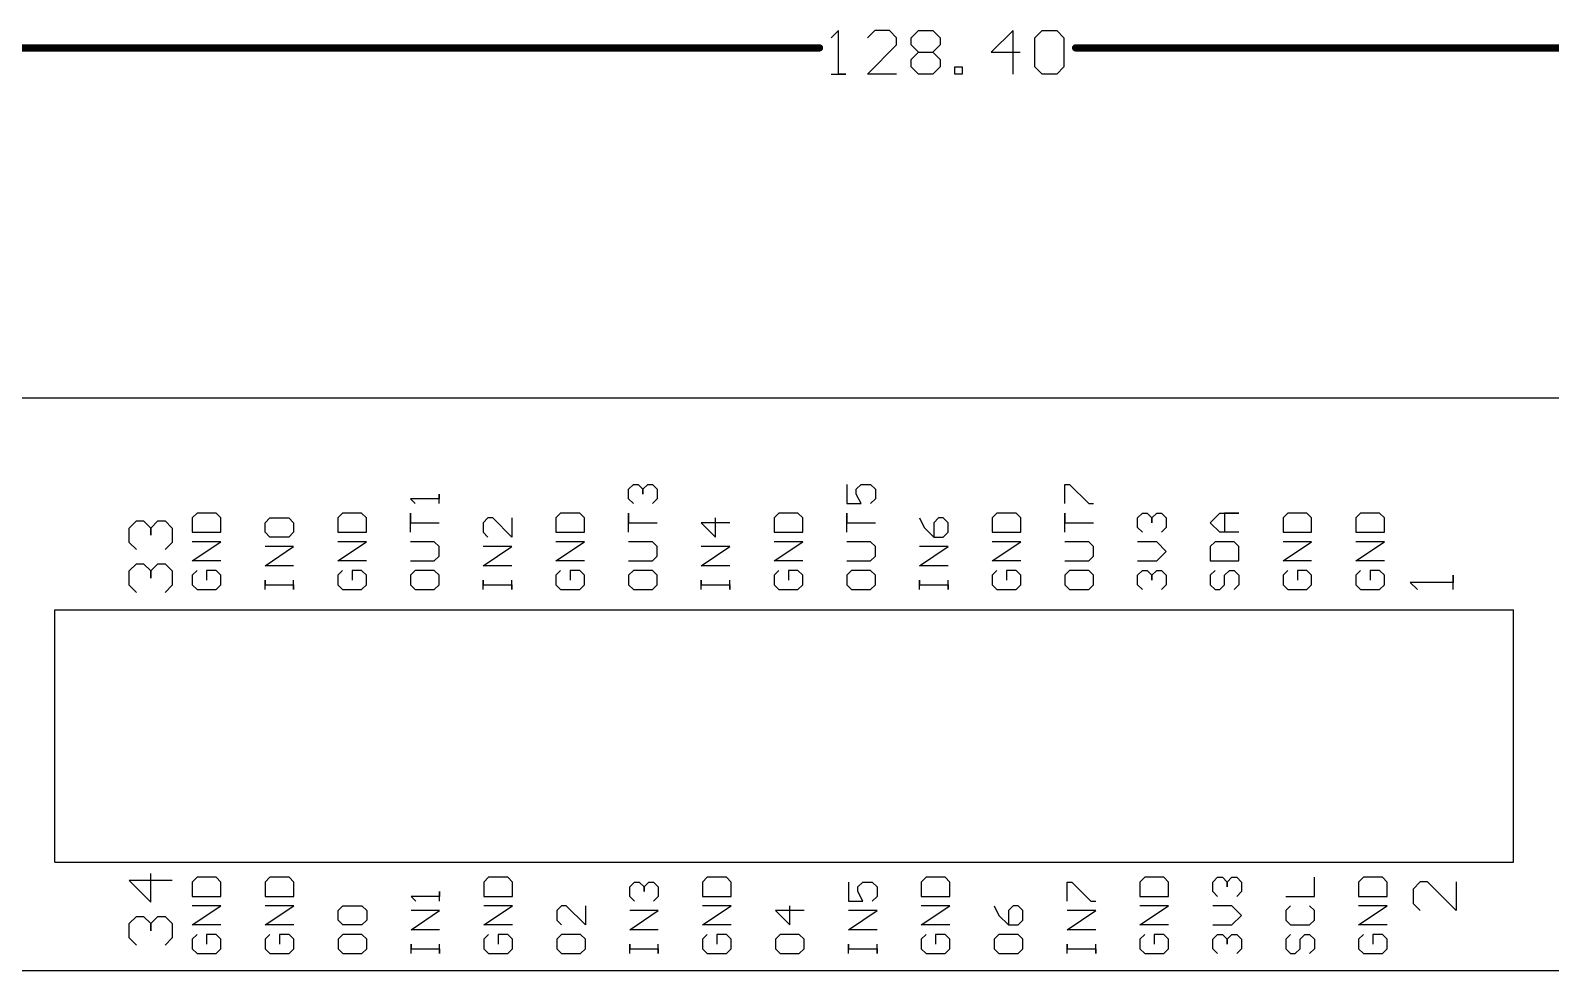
# Model space of a CAD drawing. Header units: millimetres. Extents: x 34 to 167, y 52 to 85.
# Drawn here: x 65.8 to 118.8, y 52.3 to 85.1 of the extents above; entities that cross this region are included whole.
import ezdxf

# ---------------------------------------------------------------- set-up
doc = ezdxf.new("R2010")
doc.units = ezdxf.units.MM
doc.layers.add('Mechanical1', color=6, linetype='Continuous')
doc.layers.add('TopOverlay', color=2, linetype='Continuous')

msp = doc.modelspace()

# ---------------------------------------------------------------- linework, layer by layer
at = {"layer": 'Mechanical1'}
for p, q in [((93.947, 85.109), (93.693, 84.855)), ((93.947, 83.586), (93.947, 85.109)), ((95.217, 85.109), (94.963, 84.855)), ((95.725, 85.109), (95.217, 85.109)), ((95.979, 84.855), (95.725, 85.109)), ((96.486, 84.855), (96.74, 85.109)), ((96.74, 85.109), (97.248, 85.109)), ((97.248, 85.109), (97.502, 84.855)), ((100.041, 85.109), (99.28, 84.348)), ((100.041, 83.586), (100.041, 85.109)), ((100.803, 84.855), (101.057, 85.109)), ((101.057, 85.109), (101.565, 85.109)), ((101.565, 85.109), (101.819, 84.855)), ((94.963, 83.586), (95.979, 84.602)), ((95.979, 84.602), (95.979, 84.855)), ((96.486, 84.602), (96.486, 84.855)), ((96.74, 84.348), (96.486, 84.602)), ((97.502, 84.602), (97.248, 84.348)), ((97.502, 84.855), (97.502, 84.602)), ((100.803, 83.84), (100.803, 84.855)), ((101.819, 84.855), (101.819, 83.84)), ((96.486, 84.094), (96.74, 84.348)), ((96.486, 83.84), (96.486, 84.094)), ((96.74, 83.586), (96.486, 83.84)), ((96.74, 84.348), (97.248, 84.348)), ((97.248, 84.348), (97.502, 84.094)), ((97.502, 83.84), (97.248, 83.586)), ((97.502, 84.094), (97.502, 83.84)), ((98.01, 83.586), (98.01, 83.84)), ((98.01, 83.84), (98.264, 83.84)), ((98.264, 83.84), (98.264, 83.586)), ((99.28, 84.348), (100.295, 84.348)), ((101.057, 83.586), (100.803, 83.84)), ((101.819, 83.84), (101.565, 83.586)), ((93.693, 83.586), (94.201, 83.586)), ((94.201, 83.586), (93.947, 83.586)), ((95.979, 83.586), (94.963, 83.586)), ((97.248, 83.586), (96.74, 83.586)), ((98.264, 83.586), (98.01, 83.586)), ((101.565, 83.586), (101.057, 83.586))]:
    msp.add_line(p, q, dxfattribs=at)
at = {"layer": 'Mechanical1', "const_width": 0.254}
for points in [[(33.962, 84.5), (93.287, 84.5)], [(102.225, 84.5), (162.362, 84.5)]]:
    msp.add_lwpolyline(points, dxfattribs=at)
at = {"layer": 'Mechanical1', "const_width": 0.127}
for points in [[(93.223, 84.5, 1), (93.35, 84.5, 1)], [(102.162, 84.5, 1), (102.289, 84.5, 1)]]:
    msp.add_lwpolyline(points, format="xyb", close=True, dxfattribs=at)
at = {"layer": 'Mechanical1'}
for points in [[(33.962, 72.288), (162.362, 72.288)], [(66.6, 64.9), (117.5, 64.9)], [(66.6, 56.086), (66.6, 64.9)], [(117.5, 64.9), (117.5, 64.9)], [(117.5, 56.086), (117.5, 64.9)], [(66.6, 56.086), (117.5, 56.086)], [(66.6, 56.086), (66.6, 56.086)], [(33.962, 52.308), (162.362, 52.308)]]:
    msp.add_lwpolyline(points, dxfattribs=at)
for points in [[(66.6, 64.9, 1), (66.6, 64.9, 1)], [(66.6, 64.9, 1), (66.6, 64.9, 1)], [(117.5, 64.9, 1), (117.5, 64.9, 1)], [(117.5, 64.9, 1), (117.5, 64.9, 1)], [(117.5, 64.9, 1), (117.5, 64.9, 1)], [(117.5, 64.9, 1), (117.5, 64.9, 1)], [(66.6, 56.086, 1), (66.6, 56.086, 1)], [(66.6, 56.086, 1), (66.6, 56.086, 1)], [(66.6, 56.086, 1), (66.6, 56.086, 1)], [(66.6, 56.086, 1), (66.6, 56.086, 1)], [(117.5, 56.086, 1), (117.5, 56.086, 1)], [(117.5, 56.086, 1), (117.5, 56.086, 1)]]:
    msp.add_lwpolyline(points, format="xyb", close=True, dxfattribs=at)
at = {"layer": 'TopOverlay'}
for p, q in [((86.625, 69.099), (86.792, 69.265)), ((86.625, 68.766), (86.625, 69.099)), ((86.792, 69.265), (86.959, 69.265)), ((86.959, 69.265), (87.125, 69.099)), ((87.125, 69.099), (87.292, 69.265)), ((87.125, 69.099), (87.125, 68.932)), ((87.125, 68.932), (87.125, 69.099)), ((87.292, 69.265), (87.458, 69.265)), ((87.458, 69.265), (87.625, 69.099)), ((87.625, 69.099), (87.625, 68.766)), ((94.238, 69.265), (94.238, 68.599)), ((94.571, 69.099), (94.738, 69.265)), ((94.571, 68.932), (94.571, 69.099)), ((94.738, 69.265), (95.071, 69.265)), ((95.071, 69.265), (95.237, 69.099)), ((95.237, 69.099), (95.237, 68.766)), ((101.85, 68.599), (101.85, 69.265)), ((101.85, 69.265), (102.017, 69.265)), ((102.017, 69.265), (102.683, 68.599)), ((80.012, 68.766), (79.013, 68.766)), ((79.013, 68.766), (79.179, 68.599)), ((80.012, 68.599), (80.012, 68.932)), ((80.012, 68.932), (80.012, 68.766)), ((86.792, 68.599), (86.625, 68.766)), ((87.625, 68.766), (87.458, 68.599)), ((94.238, 68.599), (94.738, 68.599)), ((94.738, 68.599), (94.571, 68.932)), ((95.237, 68.766), (95.071, 68.599)), ((102.683, 68.599), (102.85, 68.599)), ((69.2, 67.749), (69.45, 67.999)), ((69.45, 67.999), (69.7, 67.999)), ((69.7, 67.999), (69.95, 67.749)), ((69.95, 67.749), (70.2, 67.999)), ((70.2, 67.999), (70.45, 67.999)), ((70.45, 67.999), (70.7, 67.749)), ((71.567, 68.266), (71.4, 68.099)), ((71.4, 68.099), (71.4, 67.599)), ((72.233, 68.266), (71.567, 68.266)), ((72.4, 68.099), (72.233, 68.266)), ((72.4, 67.599), (72.4, 68.099)), ((73.938, 67.933), (74.104, 68.099)), ((73.938, 67.599), (73.938, 67.933)), ((74.104, 68.099), (74.771, 68.099)), ((74.771, 68.099), (74.937, 67.933)), ((74.937, 67.933), (74.937, 67.599)), ((76.642, 68.266), (76.475, 68.099)), ((76.475, 68.099), (76.475, 67.599)), ((77.308, 68.266), (76.642, 68.266)), ((77.475, 68.099), (77.308, 68.266)), ((77.475, 67.599), (77.475, 68.099)), ((79.013, 67.599), (79.013, 68.266)), ((79.013, 68.266), (79.013, 67.933)), ((79.013, 67.933), (80.012, 67.933)), ((81.717, 68.099), (81.55, 67.933)), ((81.55, 67.933), (81.55, 67.599)), ((81.884, 68.099), (81.717, 68.099)), ((82.55, 67.433), (81.884, 68.099)), ((82.55, 68.099), (82.55, 67.433)), ((84.254, 68.266), (84.088, 68.099)), ((84.088, 68.099), (84.088, 67.599)), ((84.921, 68.266), (84.254, 68.266)), ((85.087, 68.099), (84.921, 68.266)), ((85.087, 67.599), (85.087, 68.099)), ((86.625, 67.599), (86.625, 68.266)), ((86.625, 68.266), (86.625, 67.933)), ((86.625, 67.933), (87.625, 67.933)), ((90.162, 67.933), (89.163, 67.933)), ((89.163, 67.933), (89.663, 67.433)), ((89.663, 67.433), (89.663, 68.099)), ((91.867, 68.266), (91.7, 68.099)), ((91.7, 68.099), (91.7, 67.599)), ((92.533, 68.266), (91.867, 68.266)), ((92.7, 68.099), (92.533, 68.266)), ((92.7, 67.599), (92.7, 68.099)), ((94.238, 67.599), (94.238, 68.266)), ((94.238, 68.266), (94.238, 67.933)), ((94.238, 67.933), (95.237, 67.933)), ((96.775, 68.099), (96.942, 67.766)), ((97.442, 68.099), (97.275, 67.933)), ((97.275, 67.933), (97.275, 67.433)), ((97.608, 68.099), (97.442, 68.099)), ((97.775, 67.933), (97.608, 68.099)), ((97.775, 67.599), (97.775, 67.933)), ((99.479, 68.266), (99.313, 68.099)), ((99.313, 68.099), (99.313, 67.599)), ((100.146, 68.266), (99.479, 68.266)), ((100.312, 68.099), (100.146, 68.266)), ((100.312, 67.599), (100.312, 68.099)), ((101.85, 67.599), (101.85, 68.266)), ((101.85, 68.266), (101.85, 67.933)), ((101.85, 67.933), (102.85, 67.933)), ((104.388, 68.099), (104.554, 68.266)), ((104.388, 67.766), (104.388, 68.099)), ((104.554, 68.266), (104.721, 68.266)), ((104.721, 68.266), (104.888, 68.099)), ((104.888, 68.099), (105.054, 68.266)), ((104.888, 68.099), (104.888, 67.933)), ((104.888, 67.933), (104.888, 68.099)), ((105.054, 68.266), (105.221, 68.266)), ((105.221, 68.266), (105.387, 68.099)), ((105.387, 68.099), (105.387, 67.766)), ((106.925, 67.933), (107.259, 68.266)), ((107.259, 67.599), (106.925, 67.933)), ((107.259, 68.266), (107.925, 68.266)), ((107.925, 68.266), (107.425, 68.266)), ((107.425, 68.266), (107.425, 67.599)), ((109.629, 68.266), (109.463, 68.099)), ((109.463, 68.099), (109.463, 67.599)), ((110.296, 68.266), (109.629, 68.266)), ((110.462, 68.099), (110.296, 68.266)), ((110.462, 67.599), (110.462, 68.099)), ((112.167, 68.266), (112, 68.099)), ((112, 68.099), (112, 67.599)), ((112.833, 68.266), (112.167, 68.266)), ((113, 68.099), (112.833, 68.266)), ((113, 67.599), (113, 68.099)), ((69.2, 67.249), (69.2, 67.749)), ((69.95, 67.749), (69.95, 67.499)), ((69.95, 67.499), (69.95, 67.749)), ((70.7, 67.749), (70.7, 67.249)), ((71.4, 67.599), (72.4, 67.599)), ((74.104, 67.433), (73.938, 67.599)), ((74.771, 67.433), (74.104, 67.433)), ((74.937, 67.599), (74.771, 67.433)), ((76.475, 67.599), (77.475, 67.599)), ((81.55, 67.599), (81.717, 67.433)), ((84.088, 67.599), (85.087, 67.599)), ((91.7, 67.599), (92.7, 67.599)), ((96.942, 67.766), (97.275, 67.433)), ((97.275, 67.433), (97.608, 67.433)), ((97.608, 67.433), (97.775, 67.599)), ((99.313, 67.599), (100.312, 67.599)), ((104.554, 67.599), (104.388, 67.766)), ((105.387, 67.766), (105.221, 67.599)), ((107.925, 67.599), (107.259, 67.599)), ((109.463, 67.599), (110.462, 67.599)), ((112, 67.599), (113, 67.599)), ((69.45, 67), (69.2, 67.249)), ((70.7, 67.249), (70.45, 67)), ((71.4, 66.6), (72.4, 67.266)), ((72.4, 67.266), (71.4, 67.266)), ((73.938, 66.433), (74.937, 67.1)), ((74.937, 67.1), (73.938, 67.1)), ((76.475, 66.6), (77.475, 67.266)), ((77.475, 67.266), (76.475, 67.266)), ((79.846, 67.266), (79.013, 67.266)), ((80.012, 67.1), (79.846, 67.266)), ((80.012, 66.766), (80.012, 67.1)), ((81.55, 66.433), (82.55, 67.1)), ((82.55, 67.1), (81.55, 67.1)), ((84.088, 66.6), (85.087, 67.266)), ((85.087, 67.266), (84.088, 67.266)), ((87.458, 67.266), (86.625, 67.266)), ((87.625, 67.1), (87.458, 67.266)), ((87.625, 66.766), (87.625, 67.1)), ((89.163, 66.433), (90.162, 67.1)), ((90.162, 67.1), (89.163, 67.1)), ((91.7, 66.6), (92.7, 67.266)), ((92.7, 67.266), (91.7, 67.266)), ((95.071, 67.266), (94.238, 67.266)), ((95.237, 67.1), (95.071, 67.266)), ((95.237, 66.766), (95.237, 67.1)), ((96.775, 66.433), (97.775, 67.1)), ((97.775, 67.1), (96.775, 67.1)), ((99.313, 66.6), (100.312, 67.266)), ((100.312, 67.266), (99.313, 67.266)), ((102.683, 67.266), (101.85, 67.266)), ((102.85, 67.1), (102.683, 67.266)), ((102.85, 66.766), (102.85, 67.1)), ((105.054, 67.266), (104.388, 67.266)), ((105.387, 66.933), (105.054, 67.266)), ((105.054, 66.6), (105.387, 66.933)), ((107.092, 67.266), (106.925, 67.1)), ((106.925, 67.1), (106.925, 66.6)), ((107.758, 67.266), (107.092, 67.266)), ((107.925, 67.1), (107.758, 67.266)), ((107.925, 66.6), (107.925, 67.1)), ((109.463, 66.6), (110.462, 67.266)), ((110.462, 67.266), (109.463, 67.266)), ((112, 66.6), (113, 67.266)), ((113, 67.266), (112, 67.266)), ((69.2, 66.25), (69.45, 66.5)), ((69.45, 66.5), (69.7, 66.5)), ((69.7, 66.5), (69.95, 66.25)), ((69.95, 66.25), (70.2, 66.5)), ((70.2, 66.5), (70.45, 66.5)), ((70.45, 66.5), (70.7, 66.25)), ((72.4, 66.6), (71.4, 66.6)), ((74.937, 66.433), (73.938, 66.433)), ((77.475, 66.6), (76.475, 66.6)), ((79.013, 66.6), (79.846, 66.6)), ((79.846, 66.6), (80.012, 66.766)), ((82.55, 66.433), (81.55, 66.433)), ((85.087, 66.6), (84.088, 66.6)), ((86.625, 66.6), (87.458, 66.6)), ((87.458, 66.6), (87.625, 66.766)), ((90.162, 66.433), (89.163, 66.433)), ((92.7, 66.6), (91.7, 66.6)), ((94.238, 66.6), (95.071, 66.6)), ((95.071, 66.6), (95.237, 66.766)), ((97.775, 66.433), (96.775, 66.433)), ((100.312, 66.6), (99.313, 66.6)), ((101.85, 66.6), (102.683, 66.6)), ((102.683, 66.6), (102.85, 66.766)), ((104.388, 66.6), (105.054, 66.6)), ((106.925, 66.6), (107.925, 66.6)), ((110.462, 66.6), (109.463, 66.6)), ((113, 66.6), (112, 66.6)), ((69.2, 65.75), (69.2, 66.25)), ((69.95, 66.25), (69.95, 66)), ((69.95, 66), (69.95, 66.25)), ((70.7, 66.25), (70.7, 65.75)), ((71.567, 66.266), (71.4, 66.1)), ((71.4, 66.1), (71.4, 65.767)), ((72.233, 66.266), (71.9, 66.266)), ((71.9, 66.266), (71.9, 65.933)), ((72.4, 66.1), (72.233, 66.266)), ((72.4, 65.767), (72.4, 66.1)), ((73.938, 65.6), (73.938, 65.933)), ((73.938, 65.933), (73.938, 65.767)), ((74.937, 65.6), (74.937, 65.933)), ((76.642, 66.266), (76.475, 66.1)), ((76.475, 66.1), (76.475, 65.767)), ((77.308, 66.266), (76.975, 66.266)), ((76.975, 66.266), (76.975, 65.933)), ((77.475, 66.1), (77.308, 66.266)), ((77.475, 65.767), (77.475, 66.1)), ((79.179, 66.266), (79.013, 66.1)), ((79.013, 66.1), (79.013, 65.767)), ((79.846, 66.266), (79.179, 66.266)), ((80.012, 66.1), (79.846, 66.266)), ((80.012, 65.767), (80.012, 66.1)), ((81.55, 65.6), (81.55, 65.933)), ((81.55, 65.933), (81.55, 65.767)), ((82.55, 65.6), (82.55, 65.933)), ((84.254, 66.266), (84.088, 66.1)), ((84.088, 66.1), (84.088, 65.767)), ((84.921, 66.266), (84.588, 66.266)), ((84.588, 66.266), (84.588, 65.933)), ((85.087, 66.1), (84.921, 66.266)), ((85.087, 65.767), (85.087, 66.1)), ((86.792, 66.266), (86.625, 66.1)), ((86.625, 66.1), (86.625, 65.767)), ((87.458, 66.266), (86.792, 66.266)), ((87.625, 66.1), (87.458, 66.266)), ((87.625, 65.767), (87.625, 66.1)), ((89.163, 65.6), (89.163, 65.933)), ((89.163, 65.933), (89.163, 65.767)), ((90.162, 65.6), (90.162, 65.933)), ((91.867, 66.266), (91.7, 66.1)), ((91.7, 66.1), (91.7, 65.767)), ((92.533, 66.266), (92.2, 66.266)), ((92.2, 66.266), (92.2, 65.933)), ((92.7, 66.1), (92.533, 66.266)), ((92.7, 65.767), (92.7, 66.1)), ((94.404, 66.266), (94.238, 66.1)), ((94.238, 66.1), (94.238, 65.767)), ((95.071, 66.266), (94.404, 66.266)), ((95.237, 66.1), (95.071, 66.266)), ((95.237, 65.767), (95.237, 66.1)), ((96.775, 65.6), (96.775, 65.933)), ((96.775, 65.933), (96.775, 65.767)), ((97.775, 65.6), (97.775, 65.933)), ((99.479, 66.266), (99.313, 66.1)), ((99.313, 66.1), (99.313, 65.767)), ((100.146, 66.266), (99.813, 66.266)), ((99.813, 66.266), (99.813, 65.933)), ((100.312, 66.1), (100.146, 66.266)), ((100.312, 65.767), (100.312, 66.1)), ((102.017, 66.266), (101.85, 66.1)), ((101.85, 66.1), (101.85, 65.767)), ((102.683, 66.266), (102.017, 66.266)), ((102.85, 66.1), (102.683, 66.266)), ((102.85, 65.767), (102.85, 66.1)), ((104.388, 66.1), (104.554, 66.266)), ((104.388, 65.767), (104.388, 66.1)), ((104.554, 66.266), (104.721, 66.266)), ((104.721, 66.266), (104.888, 66.1)), ((104.888, 66.1), (105.054, 66.266)), ((104.888, 66.1), (104.888, 65.933)), ((104.888, 65.933), (104.888, 66.1)), ((105.054, 66.266), (105.221, 66.266)), ((105.221, 66.266), (105.387, 66.1)), ((105.387, 66.1), (105.387, 65.767)), ((107.092, 66.266), (106.925, 66.1)), ((106.925, 66.1), (106.925, 65.767)), ((107.425, 66.1), (107.592, 66.266)), ((107.425, 65.767), (107.425, 66.1)), ((107.592, 66.266), (107.758, 66.266)), ((107.758, 66.266), (107.925, 66.1)), ((107.925, 66.1), (107.925, 65.767)), ((109.629, 66.266), (109.463, 66.1)), ((109.463, 66.1), (109.463, 65.767)), ((110.296, 66.266), (109.963, 66.266)), ((109.963, 66.266), (109.963, 65.933)), ((110.462, 66.1), (110.296, 66.266)), ((110.462, 65.767), (110.462, 66.1)), ((112.167, 66.266), (112, 66.1)), ((112, 66.1), (112, 65.767)), ((112.833, 66.266), (112.5, 66.266)), ((112.5, 66.266), (112.5, 65.933)), ((113, 66.1), (112.833, 66.266)), ((113, 65.767), (113, 66.1)), ((115.4, 65.85), (113.9, 65.85)), ((113.9, 65.85), (114.15, 65.6)), ((115.4, 65.6), (115.4, 66.1)), ((115.4, 66.1), (115.4, 65.85)), ((69.45, 65.5), (69.2, 65.75)), ((70.7, 65.75), (70.45, 65.5)), ((71.4, 65.767), (71.567, 65.6)), ((71.567, 65.6), (72.233, 65.6)), ((72.233, 65.6), (72.4, 65.767)), ((73.938, 65.767), (74.937, 65.767)), ((74.937, 65.767), (74.937, 65.6)), ((76.475, 65.767), (76.642, 65.6)), ((76.642, 65.6), (77.308, 65.6)), ((77.308, 65.6), (77.475, 65.767)), ((79.013, 65.767), (79.179, 65.6)), ((79.179, 65.6), (79.846, 65.6)), ((79.846, 65.6), (80.012, 65.767)), ((81.55, 65.767), (82.55, 65.767)), ((82.55, 65.767), (82.55, 65.6)), ((84.088, 65.767), (84.254, 65.6)), ((84.254, 65.6), (84.921, 65.6)), ((84.921, 65.6), (85.087, 65.767)), ((86.625, 65.767), (86.792, 65.6)), ((86.792, 65.6), (87.458, 65.6)), ((87.458, 65.6), (87.625, 65.767)), ((89.163, 65.767), (90.162, 65.767)), ((90.162, 65.767), (90.162, 65.6)), ((91.7, 65.767), (91.867, 65.6)), ((91.867, 65.6), (92.533, 65.6)), ((92.533, 65.6), (92.7, 65.767)), ((94.238, 65.767), (94.404, 65.6)), ((94.404, 65.6), (95.071, 65.6)), ((95.071, 65.6), (95.237, 65.767)), ((96.775, 65.767), (97.775, 65.767)), ((97.775, 65.767), (97.775, 65.6)), ((99.313, 65.767), (99.479, 65.6)), ((99.479, 65.6), (100.146, 65.6)), ((100.146, 65.6), (100.312, 65.767)), ((101.85, 65.767), (102.017, 65.6)), ((102.017, 65.6), (102.683, 65.6)), ((102.683, 65.6), (102.85, 65.767)), ((104.554, 65.6), (104.388, 65.767)), ((105.387, 65.767), (105.221, 65.6)), ((106.925, 65.767), (107.092, 65.6)), ((107.092, 65.6), (107.259, 65.6)), ((107.259, 65.6), (107.425, 65.767)), ((107.925, 65.767), (107.758, 65.6)), ((109.463, 65.767), (109.629, 65.6)), ((109.629, 65.6), (110.296, 65.6)), ((110.296, 65.6), (110.462, 65.767)), ((112, 65.767), (112.167, 65.6)), ((112.167, 65.6), (112.833, 65.6)), ((112.833, 65.6), (113, 65.767)), ((70.7, 55.449), (69.2, 55.449)), ((69.2, 55.449), (69.95, 54.7)), ((69.95, 54.7), (69.95, 55.699)), ((71.567, 55.566), (71.4, 55.399)), ((71.4, 55.399), (71.4, 54.899)), ((72.233, 55.566), (71.567, 55.566)), ((72.4, 55.399), (72.233, 55.566)), ((72.4, 54.899), (72.4, 55.399)), ((74.111, 55.566), (73.944, 55.399)), ((73.944, 55.399), (73.944, 54.899)), ((74.777, 55.566), (74.111, 55.566)), ((74.944, 55.399), (74.777, 55.566)), ((74.944, 54.899), (74.944, 55.399)), ((81.742, 55.566), (81.575, 55.399)), ((81.575, 55.399), (81.575, 54.899)), ((82.408, 55.566), (81.742, 55.566)), ((82.575, 55.399), (82.408, 55.566)), ((82.575, 54.899), (82.575, 55.399)), ((86.663, 55.233), (86.829, 55.399)), ((86.663, 54.899), (86.663, 55.233)), ((86.829, 55.399), (86.996, 55.399)), ((86.996, 55.399), (87.163, 55.233)), ((87.163, 55.233), (87.329, 55.399)), ((87.163, 55.233), (87.163, 55.066)), ((87.163, 55.066), (87.163, 55.233)), ((87.329, 55.399), (87.496, 55.399)), ((87.496, 55.399), (87.662, 55.233)), ((87.662, 55.233), (87.662, 54.899)), ((89.373, 55.566), (89.207, 55.399)), ((89.207, 55.399), (89.207, 54.899)), ((90.04, 55.566), (89.373, 55.566)), ((90.206, 55.399), (90.04, 55.566)), ((90.206, 54.899), (90.206, 55.399)), ((94.294, 55.399), (94.294, 54.733)), ((94.627, 55.233), (94.794, 55.399)), ((94.627, 55.066), (94.627, 55.233)), ((94.794, 55.399), (95.127, 55.399)), ((95.127, 55.399), (95.294, 55.233)), ((95.294, 55.233), (95.294, 54.899)), ((97.004, 55.566), (96.838, 55.399)), ((96.838, 55.399), (96.838, 54.899)), ((97.671, 55.566), (97.004, 55.566)), ((97.837, 55.399), (97.671, 55.566)), ((97.837, 54.899), (97.837, 55.399)), ((101.925, 54.733), (101.925, 55.399)), ((101.925, 55.399), (102.092, 55.399)), ((102.092, 55.399), (102.758, 54.733)), ((104.636, 55.566), (104.469, 55.399)), ((104.469, 55.399), (104.469, 54.899)), ((105.302, 55.566), (104.636, 55.566)), ((105.469, 55.399), (105.302, 55.566)), ((105.469, 54.899), (105.469, 55.399)), ((107.013, 55.399), (107.179, 55.566)), ((107.013, 55.066), (107.013, 55.399)), ((107.179, 55.566), (107.346, 55.566)), ((107.346, 55.566), (107.513, 55.399)), ((107.513, 55.399), (107.679, 55.566)), ((107.513, 55.399), (107.513, 55.233)), ((107.513, 55.233), (107.513, 55.399)), ((107.679, 55.566), (107.846, 55.566)), ((107.846, 55.566), (108.012, 55.399)), ((108.012, 55.399), (108.012, 55.066)), ((110.556, 54.899), (110.556, 55.566)), ((112.267, 55.566), (112.1, 55.399)), ((112.1, 55.399), (112.1, 54.899)), ((112.933, 55.566), (112.267, 55.566)), ((113.1, 55.399), (112.933, 55.566)), ((113.1, 54.899), (113.1, 55.399)), ((114.25, 55.4), (114, 55.15)), ((114.5, 55.4), (114.25, 55.4)), ((115.5, 54.4), (114.5, 55.4)), ((115.5, 55.4), (115.5, 54.4)), ((71.4, 54.899), (72.4, 54.899)), ((73.944, 54.899), (74.944, 54.899)), ((80.031, 54.899), (79.032, 54.899)), ((79.032, 54.899), (79.198, 54.733)), ((80.031, 54.733), (80.031, 55.066)), ((80.031, 55.066), (80.031, 54.899)), ((81.575, 54.899), (82.575, 54.899)), ((86.829, 54.733), (86.663, 54.899)), ((87.662, 54.899), (87.496, 54.733)), ((89.207, 54.899), (90.206, 54.899)), ((94.294, 54.733), (94.794, 54.733)), ((94.794, 54.733), (94.627, 55.066)), ((95.294, 54.899), (95.127, 54.733)), ((96.838, 54.899), (97.837, 54.899)), ((102.758, 54.733), (102.925, 54.733)), ((104.469, 54.899), (105.469, 54.899)), ((107.179, 54.899), (107.013, 55.066)), ((108.012, 55.066), (107.846, 54.899)), ((109.557, 54.899), (110.556, 54.899)), ((112.1, 54.899), (113.1, 54.899)), ((114, 55.15), (114, 54.65)), ((114, 54.65), (114.25, 54.4)), ((69.2, 53.95), (69.45, 54.2)), ((69.45, 54.2), (69.7, 54.2)), ((69.7, 54.2), (69.95, 53.95)), ((69.95, 53.95), (70.2, 54.2)), ((70.2, 54.2), (70.45, 54.2)), ((70.45, 54.2), (70.7, 53.95)), ((71.4, 53.9), (72.4, 54.566)), ((72.4, 54.566), (71.4, 54.566)), ((73.944, 53.9), (74.944, 54.566)), ((74.944, 54.566), (73.944, 54.566)), ((76.488, 54.4), (76.654, 54.566)), ((76.488, 54.066), (76.488, 54.4)), ((76.654, 54.566), (77.321, 54.566)), ((77.321, 54.566), (77.487, 54.4)), ((77.487, 54.4), (77.487, 54.066)), ((79.032, 53.733), (80.031, 54.4)), ((80.031, 54.4), (79.032, 54.4)), ((81.575, 53.9), (82.575, 54.566)), ((82.575, 54.566), (81.575, 54.566)), ((84.286, 54.566), (84.119, 54.4)), ((84.119, 54.4), (84.119, 54.066)), ((84.452, 54.566), (84.286, 54.566)), ((85.119, 53.9), (84.452, 54.566)), ((85.119, 54.566), (85.119, 53.9)), ((86.663, 53.733), (87.662, 54.4)), ((87.662, 54.4), (86.663, 54.4)), ((89.207, 53.9), (90.206, 54.566)), ((90.206, 54.566), (89.207, 54.566)), ((92.75, 54.4), (91.75, 54.4)), ((91.75, 54.4), (92.25, 53.9)), ((92.25, 53.9), (92.25, 54.566)), ((94.294, 53.733), (95.294, 54.4)), ((95.294, 54.4), (94.294, 54.4)), ((96.838, 53.9), (97.837, 54.566)), ((97.837, 54.566), (96.838, 54.566)), ((99.382, 54.566), (99.548, 54.233)), ((99.548, 54.233), (99.881, 53.9)), ((100.048, 54.566), (99.881, 54.4)), ((99.881, 54.4), (99.881, 53.9)), ((100.215, 54.566), (100.048, 54.566)), ((100.381, 54.4), (100.215, 54.566)), ((100.381, 54.066), (100.381, 54.4)), ((101.925, 53.733), (102.925, 54.4)), ((102.925, 54.4), (101.925, 54.4)), ((104.469, 53.9), (105.469, 54.566)), ((105.469, 54.566), (104.469, 54.566)), ((107.679, 54.566), (107.013, 54.566)), ((108.012, 54.233), (107.679, 54.566)), ((107.679, 53.9), (108.012, 54.233)), ((109.723, 54.566), (109.557, 54.4)), ((109.557, 54.4), (109.557, 54.066)), ((110.556, 54.4), (110.39, 54.566)), ((110.556, 54.066), (110.556, 54.4)), ((112.1, 53.9), (113.1, 54.566)), ((113.1, 54.566), (112.1, 54.566)), ((69.2, 53.45), (69.2, 53.95)), ((69.95, 53.95), (69.95, 53.7)), ((69.95, 53.7), (69.95, 53.95)), ((70.7, 53.95), (70.7, 53.45)), ((72.4, 53.9), (71.4, 53.9)), ((74.944, 53.9), (73.944, 53.9)), ((76.654, 53.9), (76.488, 54.066)), ((77.321, 53.9), (76.654, 53.9)), ((77.487, 54.066), (77.321, 53.9)), ((80.031, 53.733), (79.032, 53.733)), ((82.575, 53.9), (81.575, 53.9)), ((84.119, 54.066), (84.286, 53.9)), ((87.662, 53.733), (86.663, 53.733)), ((90.206, 53.9), (89.207, 53.9)), ((95.294, 53.733), (94.294, 53.733)), ((97.837, 53.9), (96.838, 53.9)), ((99.881, 53.9), (100.215, 53.9)), ((100.215, 53.9), (100.381, 54.066)), ((102.925, 53.733), (101.925, 53.733)), ((105.469, 53.9), (104.469, 53.9)), ((107.013, 53.9), (107.679, 53.9)), ((109.557, 54.066), (109.723, 53.9)), ((109.723, 53.9), (110.39, 53.9)), ((110.39, 53.9), (110.556, 54.066)), ((113.1, 53.9), (112.1, 53.9)), ((69.45, 53.2), (69.2, 53.45)), ((70.7, 53.45), (70.45, 53.2)), ((71.567, 53.566), (71.4, 53.4)), ((71.4, 53.4), (71.4, 53.067)), ((71.4, 53.067), (71.567, 52.9)), ((72.233, 53.566), (71.9, 53.566)), ((71.9, 53.566), (71.9, 53.233)), ((72.4, 53.4), (72.233, 53.566)), ((72.233, 52.9), (72.4, 53.067)), ((72.4, 53.067), (72.4, 53.4)), ((74.111, 53.566), (73.944, 53.4)), ((73.944, 53.4), (73.944, 53.067)), ((73.944, 53.067), (74.111, 52.9)), ((74.777, 53.566), (74.444, 53.566)), ((74.444, 53.566), (74.444, 53.233)), ((74.944, 53.4), (74.777, 53.566)), ((74.777, 52.9), (74.944, 53.067)), ((74.944, 53.067), (74.944, 53.4)), ((76.654, 53.566), (76.488, 53.4)), ((76.488, 53.4), (76.488, 53.067)), ((76.488, 53.067), (76.654, 52.9)), ((77.321, 53.566), (76.654, 53.566)), ((77.487, 53.4), (77.321, 53.566)), ((77.321, 52.9), (77.487, 53.067)), ((77.487, 53.067), (77.487, 53.4)), ((79.032, 52.9), (79.032, 53.233)), ((79.032, 53.233), (79.032, 53.067)), ((79.032, 53.067), (80.031, 53.067)), ((80.031, 52.9), (80.031, 53.233)), ((80.031, 53.067), (80.031, 52.9)), ((81.742, 53.566), (81.575, 53.4)), ((81.575, 53.4), (81.575, 53.067)), ((81.575, 53.067), (81.742, 52.9)), ((82.408, 53.566), (82.075, 53.566)), ((82.075, 53.566), (82.075, 53.233)), ((82.575, 53.4), (82.408, 53.566)), ((82.408, 52.9), (82.575, 53.067)), ((82.575, 53.067), (82.575, 53.4)), ((84.286, 53.566), (84.119, 53.4)), ((84.119, 53.4), (84.119, 53.067)), ((84.119, 53.067), (84.286, 52.9)), ((84.952, 53.566), (84.286, 53.566)), ((85.119, 53.4), (84.952, 53.566)), ((84.952, 52.9), (85.119, 53.067)), ((85.119, 53.067), (85.119, 53.4)), ((86.663, 52.9), (86.663, 53.233)), ((86.663, 53.233), (86.663, 53.067)), ((86.663, 53.067), (87.662, 53.067)), ((87.662, 52.9), (87.662, 53.233)), ((87.662, 53.067), (87.662, 52.9)), ((89.373, 53.566), (89.207, 53.4)), ((89.207, 53.4), (89.207, 53.067)), ((89.207, 53.067), (89.373, 52.9)), ((90.04, 53.566), (89.706, 53.566)), ((89.706, 53.566), (89.706, 53.233)), ((90.206, 53.4), (90.04, 53.566)), ((90.04, 52.9), (90.206, 53.067)), ((90.206, 53.067), (90.206, 53.4)), ((91.917, 53.566), (91.75, 53.4)), ((91.75, 53.4), (91.75, 53.067)), ((91.75, 53.067), (91.917, 52.9)), ((92.583, 53.566), (91.917, 53.566)), ((92.75, 53.4), (92.583, 53.566)), ((92.583, 52.9), (92.75, 53.067)), ((92.75, 53.067), (92.75, 53.4)), ((94.294, 52.9), (94.294, 53.233)), ((94.294, 53.233), (94.294, 53.067)), ((94.294, 53.067), (95.294, 53.067)), ((95.294, 52.9), (95.294, 53.233)), ((95.294, 53.067), (95.294, 52.9)), ((97.004, 53.566), (96.838, 53.4)), ((96.838, 53.4), (96.838, 53.067)), ((96.838, 53.067), (97.004, 52.9)), ((97.671, 53.566), (97.338, 53.566)), ((97.338, 53.566), (97.338, 53.233)), ((97.837, 53.4), (97.671, 53.566)), ((97.671, 52.9), (97.837, 53.067)), ((97.837, 53.067), (97.837, 53.4)), ((99.548, 53.566), (99.382, 53.4)), ((99.382, 53.4), (99.382, 53.067)), ((99.382, 53.067), (99.548, 52.9)), ((100.215, 53.566), (99.548, 53.566)), ((100.381, 53.4), (100.215, 53.566)), ((100.215, 52.9), (100.381, 53.067)), ((100.381, 53.067), (100.381, 53.4)), ((101.925, 52.9), (101.925, 53.233)), ((101.925, 53.233), (101.925, 53.067)), ((101.925, 53.067), (102.925, 53.067)), ((102.925, 52.9), (102.925, 53.233)), ((102.925, 53.067), (102.925, 52.9)), ((104.636, 53.566), (104.469, 53.4)), ((104.469, 53.4), (104.469, 53.067)), ((104.469, 53.067), (104.636, 52.9)), ((105.302, 53.566), (104.969, 53.566)), ((104.969, 53.566), (104.969, 53.233)), ((105.469, 53.4), (105.302, 53.566)), ((105.302, 52.9), (105.469, 53.067)), ((105.469, 53.067), (105.469, 53.4)), ((107.013, 53.4), (107.179, 53.566)), ((107.013, 53.067), (107.013, 53.4)), ((107.179, 52.9), (107.013, 53.067)), ((107.179, 53.566), (107.346, 53.566)), ((107.346, 53.566), (107.513, 53.4)), ((107.513, 53.4), (107.679, 53.566)), ((107.513, 53.4), (107.513, 53.233)), ((107.513, 53.233), (107.513, 53.4)), ((107.679, 53.566), (107.846, 53.566)), ((107.846, 53.566), (108.012, 53.4)), ((108.012, 53.067), (107.846, 52.9)), ((108.012, 53.4), (108.012, 53.067)), ((109.723, 53.566), (109.557, 53.4)), ((109.557, 53.4), (109.557, 53.067)), ((109.557, 53.067), (109.723, 52.9)), ((109.89, 52.9), (110.056, 53.067)), ((110.056, 53.4), (110.223, 53.566)), ((110.056, 53.067), (110.056, 53.4)), ((110.223, 53.566), (110.39, 53.566)), ((110.39, 53.566), (110.556, 53.4)), ((110.556, 53.067), (110.39, 52.9)), ((110.556, 53.4), (110.556, 53.067)), ((112.267, 53.566), (112.1, 53.4)), ((112.1, 53.4), (112.1, 53.067)), ((112.1, 53.067), (112.267, 52.9)), ((112.933, 53.566), (112.6, 53.566)), ((112.6, 53.566), (112.6, 53.233)), ((113.1, 53.4), (112.933, 53.566)), ((112.933, 52.9), (113.1, 53.067)), ((113.1, 53.067), (113.1, 53.4)), ((71.567, 52.9), (72.233, 52.9)), ((74.111, 52.9), (74.777, 52.9)), ((76.654, 52.9), (77.321, 52.9)), ((81.742, 52.9), (82.408, 52.9)), ((84.286, 52.9), (84.952, 52.9)), ((89.373, 52.9), (90.04, 52.9)), ((91.917, 52.9), (92.583, 52.9)), ((97.004, 52.9), (97.671, 52.9)), ((99.548, 52.9), (100.215, 52.9)), ((104.636, 52.9), (105.302, 52.9)), ((109.723, 52.9), (109.89, 52.9)), ((112.267, 52.9), (112.933, 52.9))]:
    msp.add_line(p, q, dxfattribs=at)

doc.saveas('drawing.dxf')
